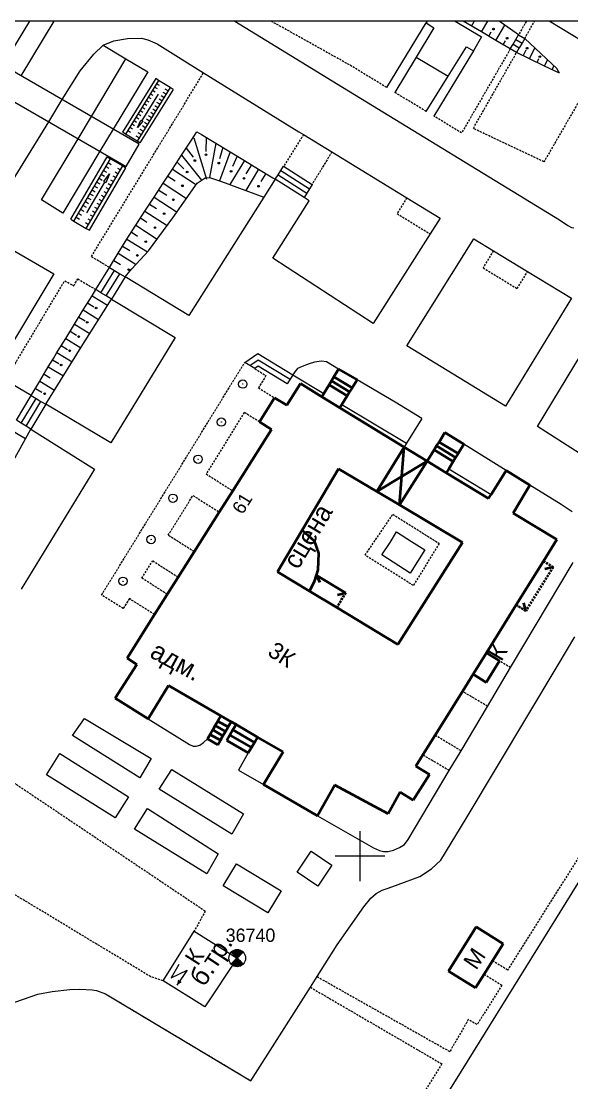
# Model space of a CAD drawing. Extents: x 1000 to 4000, y -5000 to -1000.
# Drawn here: x 2718.8 to 2850.7, y -1254.3 to -1000 of the extents above; entities that cross this region are included whole.
import ezdxf
from ezdxf.enums import TextEntityAlignment as Align

# ---------------------------------------------------------------- set-up
doc = ezdxf.new("R2010")
doc.units = 0
doc.header["$MEASUREMENT"] = 0
doc.linetypes.add('DASHED', pattern=[0.75, 0.5, -0.25])
for name, color, linetype in [('1', 7, 'CONTINUOUS'), ('11', 7, 'CONTINUOUS'), ('13', 7, 'CONTINUOUS'), ('16', 7, 'CONTINUOUS'), ('17', 7, 'CONTINUOUS'), ('2', 7, 'CONTINUOUS'), ('24', 7, 'CONTINUOUS'), ('25', 7, 'CONTINUOUS'), ('37', 7, 'CONTINUOUS'), ('7', 7, 'CONTINUOUS')]:
    doc.layers.add(name, color=color, linetype=linetype)
doc.styles.get("Standard").update_dxf_attribs({"font": 'txt', "height": 0.2})

msp = doc.modelspace()

# ---------------------------------------------------------------- linework, layer by layer
at = {"layer": '1', "color": 253, "linetype": 'Continuous', "lineweight": 0}
for p, q in [((3000, -1000), (2000, -1000)), ((2800, -1206.06), (2800, -1194.02)), ((2805.96, -1200), (2794.04, -1200))]:
    msp.add_line(p, q, dxfattribs=at)
at = {"layer": '11', "color": 253, "linetype": 'Continuous', "lineweight": 0}
for p, q in [((2783.91, -1084.7), (2791.31, -1089.17)), ((2795.66, -1091.79), (2811.09, -1101.12)), ((2821.24, -1107.24), (2831.38, -1113.37)), ((2807.17, -1124.85), (2808.76, -1122.36)), ((2808.76, -1122.36), (2812.34, -1124.65)), ((2805.23, -1127.88), (2807.17, -1124.85)), ((2812.34, -1124.65), (2815.52, -1126.68)), ((2811.99, -1132.21), (2805.23, -1127.88)), ((2815.52, -1126.68), (2811.99, -1132.21))]:
    msp.add_line(p, q, dxfattribs=at)
at = {"layer": '13', "color": 253, "linetype": 'Continuous', "lineweight": 40}
for p, q in [((2793.74, -1085.19), (2794.86, -1083.35)), ((2794.86, -1083.35), (2799.26, -1085.91)), ((2793.16, -1086.14), (2793.74, -1085.19)), ((2793.74, -1085.19), (2798.07, -1087.84)), ((2799.26, -1085.91), (2798.07, -1087.84)), ((2782.41, -1092), (2785.68, -1086.82)), ((2785.68, -1086.82), (2790.82, -1089.96)), ((2791.31, -1089.17), (2792.58, -1087.08)), ((2792.58, -1087.08), (2793.16, -1086.14)), ((2792.58, -1087.08), (2796.92, -1089.73)), ((2793.16, -1086.14), (2797.5, -1088.79)), ((2798.07, -1087.84), (2797.5, -1088.79)), ((2775.93, -1096.01), (2779.5, -1090.21)), ((2779.5, -1090.21), (2782.41, -1092)), ((2790.82, -1089.96), (2791.31, -1089.17)), ((2790.82, -1089.96), (2795.16, -1092.61)), ((2796.92, -1089.73), (2795.66, -1091.79)), ((2797.5, -1088.79), (2796.92, -1089.73)), ((2795.66, -1091.79), (2795.16, -1092.61)), ((2795.16, -1092.61), (2810.53, -1102.02)), ((2778.75, -1097.8), (2775.93, -1096.01)), ((2769.47, -1112.49), (2778.75, -1097.8)), ((2818.93, -1100.81), (2820.3, -1098.56)), ((2820.3, -1098.56), (2824.84, -1101.36)), ((2818.35, -1101.75), (2818.93, -1100.81)), ((2818.93, -1100.81), (2823.48, -1103.59)), ((2810.53, -1102.02), (2804.02, -1112.67)), ((2809.44, -1115.89), (2810.53, -1102.02)), ((2810.53, -1102.02), (2816.1, -1105.42)), ((2816.1, -1105.42), (2817.77, -1102.69)), ((2817.77, -1102.69), (2818.35, -1101.75)), ((2817.77, -1102.69), (2822.32, -1105.48)), ((2818.35, -1101.75), (2822.9, -1104.53)), ((2823.48, -1103.59), (2822.9, -1104.53)), ((2824.84, -1101.36), (2823.48, -1103.59)), ((2804.02, -1112.67), (2816.1, -1105.42)), ((2816.1, -1105.42), (2809.44, -1115.89)), ((2816.1, -1105.42), (2820.65, -1108.2)), ((2822.32, -1105.48), (2821.24, -1107.24)), ((2822.9, -1104.53), (2822.32, -1105.48)), ((2786.09, -1121.95), (2794.85, -1107.22)), ((2794.85, -1107.22), (2804.02, -1112.67)), ((2821.24, -1107.24), (2820.65, -1108.2)), ((2820.65, -1108.2), (2830.74, -1114.37)), ((2834, -1109.28), (2835.01, -1107.63)), ((2835.01, -1107.63), (2840.69, -1111.13)), ((2831.38, -1113.37), (2834, -1109.28)), ((2840.69, -1111.13), (2839.7, -1112.74)), ((2766.25, -1117.6), (2769.47, -1112.49)), ((2804.02, -1112.67), (2809.44, -1115.89)), ((2830.74, -1114.37), (2831.38, -1113.37)), ((2839.7, -1112.74), (2836.66, -1117.88)), ((2809.44, -1115.89), (2824.55, -1124.86)), ((2760.25, -1127.1), (2766.25, -1117.6)), ((2836.66, -1117.88), (2847.14, -1124.16)), ((2780.19, -1131.89), (2786.09, -1121.95)), ((2786.09, -1121.95), (2789, -1124.46)), ((2789, -1124.46), (2790.05, -1127.44)), ((2824.55, -1124.86), (2809.01, -1149.32)), ((2847.14, -1124.16), (2843.92, -1129.35)), ((2756.42, -1133.16), (2760.25, -1127.1)), ((2790.05, -1127.44), (2789.91, -1131.4)), ((2789.91, -1131.4), (2789.49, -1132.72)), ((2843.92, -1129.35), (2837.38, -1139.86)), ((2846.24, -1130.79), (2844.29, -1131.24)), ((2753.8, -1137.31), (2756.42, -1133.16)), ((2787.9, -1136.56), (2780.19, -1131.89)), ((2789.01, -1134.21), (2787.9, -1136.56)), ((2789.49, -1132.72), (2789.01, -1134.21)), ((2789.49, -1132.72), (2796.52, -1136.97)), ((2790.41, -1134.49), (2789.49, -1132.72)), ((2794.39, -1140.48), (2787.9, -1136.56)), ((2750.75, -1142.15), (2753.8, -1137.31)), ((2794.58, -1137.45), (2796.52, -1136.97)), ((2839.7, -1141.3), (2839.25, -1139.35)), ((2809.01, -1149.32), (2794.39, -1140.48)), ((2837.38, -1139.86), (2830.26, -1151.32)), ((2744.15, -1152.6), (2750.75, -1142.15)), ((2830.26, -1151.32), (2827.07, -1156.44)), ((2830.26, -1151.32), (2833.38, -1153.26)), ((2741.34, -1162.19), (2746.49, -1154.13)), ((2746.49, -1154.13), (2744.15, -1152.6)), ((2833.38, -1153.26), (2830.2, -1158.39)), ((2827.07, -1156.44), (2824.52, -1160.55)), ((2830.2, -1158.39), (2827.07, -1156.44)), ((2754.09, -1159.17), (2749.24, -1167.13)), ((2766.62, -1166.42), (2754.09, -1159.17)), ((2749.24, -1167.13), (2741.34, -1162.19)), ((2824.52, -1160.55), (2817.97, -1171.08)), ((2766.62, -1166.42), (2765.9, -1167.67)), ((2769.09, -1167.84), (2766.62, -1166.42)), ((2764.68, -1169.79), (2764.06, -1170.85)), ((2765.29, -1168.73), (2764.68, -1169.79)), ((2764.68, -1169.79), (2767.14, -1171.21)), ((2765.9, -1167.67), (2765.29, -1168.73)), ((2765.29, -1168.73), (2767.75, -1170.15)), ((2765.9, -1167.67), (2768.36, -1169.09)), ((2767.75, -1170.15), (2768.36, -1169.09)), ((2768.36, -1169.09), (2769.09, -1167.84)), ((2769.54, -1169.8), (2768.81, -1171.07)), ((2770.28, -1168.53), (2769.09, -1167.84)), ((2770.28, -1168.53), (2769.54, -1169.8)), ((2769.54, -1169.8), (2774.68, -1172.77)), ((2775.41, -1171.5), (2770.28, -1168.53)), ((2764.06, -1170.85), (2763.45, -1171.91)), ((2763.45, -1171.91), (2765.91, -1173.33)), ((2764.06, -1170.85), (2766.53, -1172.27)), ((2765.91, -1173.33), (2766.53, -1172.27)), ((2766.53, -1172.27), (2767.14, -1171.21)), ((2767.14, -1171.21), (2767.75, -1170.15)), ((2768.81, -1171.07), (2768.08, -1172.34)), ((2768.08, -1172.34), (2773.21, -1175.31)), ((2768.81, -1171.07), (2773.95, -1174.04)), ((2774.68, -1172.77), (2775.41, -1171.5)), ((2781.55, -1175.05), (2775.41, -1171.5)), ((2817.97, -1171.08), (2815.04, -1175.79)), ((2773.21, -1175.31), (2773.95, -1174.04)), ((2773.95, -1174.04), (2774.68, -1172.77)), ((2776.87, -1182.9), (2781.55, -1175.05)), ((2815.04, -1175.79), (2813.35, -1178.51)), ((2813.35, -1178.51), (2816.61, -1180.45)), ((2816.61, -1180.45), (2812.75, -1186.59)), ((2789.81, -1190.35), (2776.87, -1182.9)), ((2793.98, -1183.01), (2789.81, -1190.35)), ((2806.7, -1189.88), (2793.98, -1183.01)), ((2809.64, -1184.73), (2806.7, -1189.88)), ((2812.75, -1186.59), (2809.64, -1184.73)), ((2821.21, -1227.58), (2827.8, -1216.99)), ((2827.8, -1216.99), (2834.28, -1221.02)), ((2834.28, -1221.02), (2831.74, -1225.09)), ((2831.74, -1225.09), (2829.75, -1228.29)), ((2827.68, -1231.61), (2821.21, -1227.58)), ((2829.75, -1228.29), (2827.68, -1231.61))]:
    msp.add_line(p, q, dxfattribs=at)
at = {"layer": '13', "color": 253, "linetype": 'DASHED', "lineweight": 40}
for p, q in [((2846.24, -1130.79), (2839.7, -1141.3)), ((2843.92, -1129.35), (2846.24, -1130.79)), ((2796.52, -1136.97), (2794.39, -1140.48)), ((2839.7, -1141.3), (2837.38, -1139.86))]:
    msp.add_line(p, q, dxfattribs=at)
at = {"layer": '16', "color": 253, "linetype": 'Continuous', "lineweight": 0}
for p, q in [((2752.79, -1229.9), (2760.23, -1218)), ((2760.23, -1218), (2770.55, -1224.46)), ((2770.55, -1224.46), (2762.79, -1236.17)), ((2756.59, -1226.02), (2754.69, -1229.22)), ((2754.69, -1229.22), (2758.52, -1227.38)), ((2758.52, -1227.38), (2756.12, -1230.93)), ((2762.79, -1236.17), (2752.79, -1229.9))]:
    msp.add_line(p, q, dxfattribs=at)
msp.add_solid([(2756.12, -1230.93), (2756.36, -1229.61), (2757.28, -1230.2)], dxfattribs=at)
at = {"layer": '2', "color": 253, "linetype": 'Continuous', "lineweight": 0}
msp.add_circle((2770.55, -1224.46), 2, dxfattribs=at)
msp.add_3dface([(2769.14, -1225.87), (2770.55, -1224.46), (2769.14, -1225.87)], dxfattribs=at)
at = {"layer": '24', "color": 253, "linetype": 'Continuous', "lineweight": 0}
for p, q in [((2720.79, -1000), (2714.37, -1010.55)), ((2718.77, -1013.09), (2726.68, -1000)), ((2769.98, -1000), (2795.78, -1015.81)), ((2806.37, -1015.87), (2815.83, -1000.38)), ((2817.66, -1001.55), (2813.41, -1008.62)), ((2816.06, -1000), (2815.83, -1000.38)), ((2815.83, -1000.38), (2817.66, -1001.55)), ((2822.76, -1000), (2829.12, -1003.75)), ((2855.88, -1006.36), (2845.28, -1000)), ((2741, -1004.71), (2744.25, -1004.13)), ((2744.25, -1004.13), (2747.61, -1004.08)), ((2747.61, -1004.08), (2749.13, -1004.44)), ((2749.13, -1004.44), (2751.38, -1005.44)), ((2829.12, -1003.75), (2827.15, -1007.09)), ((2736.18, -1007.91), (2738.42, -1005.77)), ((2738.42, -1005.77), (2741, -1004.71)), ((2738.42, -1005.77), (2743.87, -1009.01)), ((2751.38, -1005.44), (2762.5, -1012.33)), ((2827.15, -1007.09), (2817.69, -1022.74)), ((2821.12, -1013.16), (2825.51, -1006.11)), ((2825.51, -1006.11), (2827.15, -1007.09)), ((2732.9, -1011.86), (2736.18, -1007.91)), ((2735.6, -1022.82), (2743.87, -1009.01)), ((2743.87, -1009.01), (2749.11, -1012.12)), ((2813.41, -1008.62), (2808.34, -1017.07)), ((2813.41, -1008.62), (2821.12, -1013.16)), ((2728.63, -1018.79), (2732.9, -1011.86)), ((2749.11, -1012.12), (2740.86, -1025.85)), ((2762.5, -1012.33), (2785.32, -1026.46)), ((2815.84, -1021.62), (2821.12, -1013.16)), ((2795.78, -1015.81), (2847.81, -1047.59)), ((2725.38, -1024.08), (2728.63, -1018.79)), ((2622.02, -1192.02), (2725.38, -1024.08)), ((2732.41, -1028.14), (2735.6, -1022.82)), ((2740.86, -1025.85), (2737.66, -1031.17)), ((2785.32, -1026.46), (2786.46, -1027.16)), ((2786.46, -1027.16), (2793.25, -1031.32)), ((2723.64, -1042.8), (2732.41, -1028.14)), ((2737.66, -1031.17), (2728.76, -1045.96)), ((2793.25, -1031.32), (2811.18, -1042.3)), ((2779.67, -1037.86), (2776.97, -1042.12)), ((2776.97, -1042.12), (2758.96, -1070.51)), ((2787.8, -1043.03), (2786.56, -1042.24)), ((2811.18, -1042.3), (2819.18, -1047.2)), ((2728.76, -1045.96), (2723.64, -1042.8)), ((2779.07, -1056.76), (2787.8, -1043.03)), ((2819.18, -1047.2), (2816.79, -1050.96)), ((2847.81, -1047.59), (2849.8, -1048.94)), ((2849.8, -1048.94), (2850.68, -1049.45)), ((2850.68, -1049.45), (2851.22, -1049.52)), ((2816.79, -1050.96), (2803.15, -1072.42)), ((2811.21, -1077.75), (2827.29, -1052.17)), ((2827.29, -1052.17), (2831.94, -1055)), ((2713.85, -1053.08), (2726.59, -1060.53)), ((2831.94, -1055), (2840.12, -1059.98)), ((2803.15, -1072.42), (2779.07, -1056.76)), ((2726.59, -1060.53), (2714.55, -1080.67)), ((2840.12, -1059.98), (2850.64, -1066.38)), ((2758.96, -1070.51), (2743.66, -1061.27)), ((2740.39, -1066.57), (2755.65, -1075.81)), ((2850.64, -1066.38), (2834.82, -1092.21)), ((2842.53, -1097.06), (2858.27, -1071.02)), ((2755.65, -1075.81), (2740.24, -1101.02)), ((2834.82, -1092.21), (2811.21, -1077.75)), ((2785, -1083.22), (2784.36, -1083.98)), ((2786.14, -1082.73), (2785, -1083.22)), ((2787.18, -1082.3), (2786.14, -1082.73)), ((2787.83, -1082.08), (2787.18, -1082.3)), ((2789.09, -1081.69), (2787.83, -1082.08)), ((2790.72, -1081.48), (2789.09, -1081.69)), ((2791.93, -1081.64), (2790.72, -1081.48)), ((2794.86, -1083.35), (2791.93, -1081.64)), ((2784.36, -1083.98), (2783.91, -1084.7)), ((2808.43, -1091.25), (2799.26, -1085.91)), ((2721.18, -1089.68), (2714.97, -1085.99)), ((2740.24, -1101.02), (2724.68, -1091.76)), ((2814.76, -1095.15), (2808.43, -1091.25)), ((2814.76, -1095.15), (2811.09, -1101.12)), ((2721.09, -1097.77), (2736.38, -1107.33)), ((2858.55, -1107.43), (2842.53, -1097.06)), ((2811.09, -1101.12), (2810.53, -1102.02)), ((2835.01, -1107.63), (2824.84, -1101.36)), ((2736.38, -1107.33), (2718.78, -1136.09)), ((2848.22, -1115.77), (2840.69, -1111.13)), ((2850.84, -1117.57), (2848.22, -1115.77)), ((2836.07, -1154.86), (2851.06, -1129.69)), ((2847.45, -1154.2), (2851.48, -1147.52)), ((2825.41, -1190.99), (2847.45, -1154.2)), ((2830.54, -1164.14), (2836.07, -1154.86)), ((2824.2, -1174.79), (2830.54, -1164.14)), ((2731.04, -1171.15), (2733.95, -1167.06)), ((2733.95, -1167.06), (2749.95, -1176.67)), ((2749.24, -1167.13), (2759.11, -1173.32)), ((2747.24, -1181.27), (2731.04, -1171.15)), ((2762.49, -1172.83), (2763.45, -1171.91)), ((2759.11, -1173.32), (2759.99, -1173.7)), ((2759.99, -1173.7), (2760.7, -1173.7)), ((2760.7, -1173.7), (2761.57, -1173.43)), ((2761.57, -1173.43), (2762.49, -1172.83)), ((2821.36, -1179.55), (2824.2, -1174.79)), ((2724.84, -1180.52), (2728.02, -1175.46)), ((2728.02, -1175.46), (2744.46, -1185.82)), ((2749.95, -1176.67), (2747.24, -1181.27)), ((2773.21, -1175.31), (2770.84, -1179.42)), ((2751.84, -1183.96), (2754.91, -1179.26)), ((2754.91, -1179.26), (2772.07, -1189.9)), ((2770.84, -1179.42), (2776.87, -1182.9)), ((2811.52, -1196.08), (2821.36, -1179.55)), ((2741.28, -1190.87), (2724.84, -1180.52)), ((2769.26, -1194.75), (2751.84, -1183.96)), ((2744.46, -1185.82), (2741.28, -1190.87)), ((2745.96, -1193.56), (2749.06, -1188.6)), ((2749.06, -1188.6), (2765.95, -1199.48)), ((2772.07, -1189.9), (2769.26, -1194.75)), ((2862.66, -1189.54), (2822.77, -1253.86)), ((2789.81, -1190.35), (2803.23, -1198.04)), ((2819.32, -1200.96), (2825.41, -1190.99)), ((2763.25, -1204.26), (2745.96, -1193.56)), ((2809.45, -1197.93), (2810.64, -1197.22)), ((2810.64, -1197.22), (2811.52, -1196.08)), ((2765.95, -1199.48), (2763.25, -1204.26)), ((2784.89, -1203.91), (2788.26, -1198.85)), ((2788.26, -1198.85), (2793.23, -1202.16)), ((2803.23, -1198.04), (2804.65, -1198.64)), ((2804.65, -1198.64), (2805.57, -1198.91)), ((2805.57, -1198.91), (2806.72, -1198.91)), ((2806.72, -1198.91), (2807.97, -1198.59)), ((2807.97, -1198.59), (2809.45, -1197.93)), ((2767.19, -1207.15), (2770.37, -1201.9)), ((2770.37, -1201.9), (2781.05, -1208.38)), ((2793.23, -1202.16), (2789.86, -1207.22)), ((2817.11, -1203.11), (2819.32, -1200.96)), ((2789.86, -1207.22), (2784.89, -1203.91)), ((2809.1, -1206.8), (2814.34, -1204.9)), ((2814.34, -1204.9), (2817.11, -1203.11)), ((2777.88, -1213.63), (2767.19, -1207.15)), ((2805.28, -1208.15), (2806.76, -1207.72)), ((2806.76, -1207.72), (2809.1, -1206.8)), ((2781.05, -1208.38), (2777.88, -1213.63)), ((2800.89, -1212.15), (2802.58, -1210.12)), ((2802.58, -1210.12), (2803.87, -1208.95)), ((2803.87, -1208.95), (2805.28, -1208.15)), ((2794.5, -1221.25), (2800.89, -1212.15)), ((2789.69, -1228.9), (2794.5, -1221.25)), ((2788.09, -1231.45), (2789.69, -1228.9)), ((2713.83, -1236.24), (2722.8, -1233.11)), ((2722.8, -1233.11), (2726.24, -1232.49)), ((2726.24, -1232.49), (2730.42, -1232)), ((2730.42, -1232), (2732.82, -1231.88)), ((2732.82, -1231.88), (2735.75, -1232.06)), ((2735.75, -1232.06), (2736.79, -1232.25)), ((2736.79, -1232.25), (2738.99, -1233.03)), ((2738.99, -1233.03), (2773.84, -1253.86)), ((2773.84, -1253.86), (2787, -1233.19)), ((2787, -1233.19), (2788.09, -1231.45)), ((2822.77, -1253.86), (2781.82, -1319.02))]:
    msp.add_line(p, q, dxfattribs=at)
at = {"layer": '24', "color": 253, "linetype": 'DASHED', "lineweight": 0}
for p, q in [((2797.45, -1010.46), (2778.71, -1000)), ((2839.85, -1000), (2837.96, -1003.27)), ((2839.45, -1004.13), (2841.82, -1000)), ((2836, -1006.64), (2824.33, -1026.77)), ((2827.14, -1025.67), (2837.51, -1007.53)), ((2806.37, -1015.87), (2797.45, -1010.46)), ((2857.01, -1011.31), (2844.06, -1033.7)), ((2735.6, -1056.4), (2762.5, -1012.33)), ((2815.84, -1021.62), (2808.34, -1017.07)), ((2824.33, -1026.77), (2817.69, -1022.74)), ((2786.46, -1027.16), (2781.66, -1034.74)), ((2844.06, -1033.7), (2827.14, -1025.67)), ((2793.25, -1031.32), (2788.49, -1039.08)), ((2811.18, -1042.3), (2808.85, -1046.1)), ((2808.85, -1046.1), (2816.79, -1050.96)), ((2831.94, -1055), (2829.47, -1059.08)), ((2739.92, -1059.01), (2735.6, -1056.4)), ((2829.47, -1059.08), (2837.65, -1064.05)), ((2837.65, -1064.05), (2840.12, -1059.98)), ((2714.97, -1085.99), (2729.21, -1062.19)), ((2729.21, -1062.19), (2731.36, -1063.36)), ((2731.36, -1063.36), (2732.36, -1061.71)), ((2732.36, -1061.71), (2736.65, -1064.3)), ((2801.21, -1127.94), (2807.85, -1118.13)), ((2807.85, -1118.13), (2818.94, -1125.1)), ((2818.94, -1125.1), (2812.78, -1135.18)), ((2812.78, -1135.18), (2801.21, -1127.94)), ((2836.07, -1154.86), (2833.38, -1153.26)), ((2830.54, -1164.14), (2824.52, -1160.55)), ((2824.2, -1174.79), (2817.97, -1171.08)), ((2821.36, -1179.55), (2815.04, -1175.79)), ((2865.14, -1180.07), (2835.33, -1227.33)), ((2716.37, -1181.99), (2762.9, -1213.19)), ((2749.81, -1228.92), (2696.29, -1196.63)), ((2762.9, -1213.19), (2760.23, -1218)), ((2835.33, -1227.33), (2831.74, -1225.09)), ((2829.75, -1228.29), (2833.97, -1230.95)), ((2752.79, -1229.9), (2749.81, -1228.92)), ((2789.69, -1228.9), (2821.51, -1246.84)), ((2738.99, -1233.03), (2773.84, -1253.86)), ((2788.09, -1231.45), (2819.62, -1249.81)), ((2833.97, -1230.95), (2828.02, -1240.39)), ((2825.94, -1239.18), (2821.51, -1246.84)), ((2828.02, -1240.39), (2825.94, -1239.18)), ((2819.62, -1249.81), (2807.95, -1268.29))]:
    msp.add_line(p, q, dxfattribs=at)
at = {"layer": '25', "color": 253, "linetype": 'Continuous', "lineweight": 0}
for p, q in [((2683.7, -1000), (2743.93, -1034.8)), ((2747.08, -1029.45), (2696.1, -1000)), ((2836.65, -1005.52), (2837.31, -1004.39)), ((2837.31, -1004.39), (2837.96, -1003.27)), ((2837.31, -1004.39), (2838.81, -1005.26)), ((2837.96, -1003.27), (2839.45, -1004.13)), ((2839.45, -1004.13), (2838.81, -1005.26)), ((2836, -1006.64), (2836.65, -1005.52)), ((2837.51, -1007.53), (2836, -1006.64)), ((2836.65, -1005.52), (2838.16, -1006.39)), ((2838.16, -1006.39), (2837.51, -1007.53)), ((2838.81, -1005.26), (2838.16, -1006.39)), ((2751.02, -1013.74), (2743.06, -1026.58)), ((2751.71, -1014.17), (2743.75, -1027.02)), ((2751.71, -1014.17), (2751.02, -1013.74)), ((2754.5, -1015.9), (2751.71, -1014.17)), ((2754.5, -1015.9), (2746.54, -1028.74)), ((2755.19, -1016.33), (2747.23, -1029.17)), ((2750.92, -1017.01), (2750.22, -1016.58)), ((2751.41, -1016.21), (2750.72, -1015.78)), ((2751.91, -1015.41), (2751.22, -1014.98)), ((2753.5, -1017.5), (2752.81, -1017.07)), ((2754, -1016.7), (2753.3, -1016.27)), ((2755.19, -1016.33), (2754.5, -1015.9)), ((2751.64, -1017.46), (2747.7, -1023.82)), ((2748.93, -1020.22), (2748.23, -1019.79)), ((2749.42, -1019.42), (2748.73, -1018.99)), ((2749.92, -1018.62), (2749.23, -1018.19)), ((2750.42, -1017.81), (2749.72, -1017.38)), ((2752.01, -1019.91), (2751.31, -1019.48)), ((2752.51, -1019.11), (2751.81, -1018.68)), ((2753, -1018.3), (2752.31, -1017.87)), ((2747.43, -1022.63), (2746.74, -1022.2)), ((2747.93, -1021.83), (2747.24, -1021.4)), ((2748.43, -1021.03), (2747.73, -1020.6)), ((2750.52, -1022.32), (2749.82, -1021.89)), ((2751.02, -1021.52), (2750.32, -1021.08)), ((2751.51, -1020.71), (2750.82, -1020.28)), ((2745.94, -1025.04), (2745.25, -1024.61)), ((2746.44, -1024.24), (2745.74, -1023.81)), ((2746.94, -1023.43), (2746.24, -1023)), ((2749.03, -1024.73), (2748.33, -1024.3)), ((2749.52, -1023.92), (2748.83, -1023.49)), ((2750.02, -1023.12), (2749.32, -1022.69)), ((2743.75, -1027.02), (2743.06, -1026.58)), ((2746.54, -1028.74), (2743.75, -1027.02)), ((2744.95, -1026.64), (2744.25, -1026.21)), ((2745.44, -1025.84), (2744.75, -1025.41)), ((2747.53, -1027.14), (2746.84, -1026.7)), ((2748.03, -1026.33), (2747.33, -1025.9)), ((2748.53, -1025.53), (2747.83, -1025.1)), ((2743.93, -1034.8), (2747.08, -1029.45)), ((2747.04, -1027.94), (2746.34, -1027.51)), ((2747.23, -1029.17), (2746.54, -1028.74)), ((2730.69, -1047.46), (2739.42, -1032.51)), ((2739.42, -1032.51), (2740.16, -1032.94)), ((2731.43, -1047.89), (2740.16, -1032.94)), ((2734.39, -1049.62), (2743.12, -1034.67)), ((2735.13, -1050.05), (2743.86, -1035.1)), ((2739.07, -1034.81), (2739.81, -1035.24)), ((2739.61, -1033.88), (2740.35, -1034.31)), ((2740.16, -1032.94), (2743.12, -1034.67)), ((2743.12, -1034.67), (2743.86, -1035.1)), ((2780.99, -1035.78), (2781.66, -1034.74)), ((2781.66, -1034.74), (2788.49, -1039.08)), ((2737.43, -1037.61), (2738.17, -1038.04)), ((2737.98, -1036.68), (2738.72, -1037.11)), ((2738.52, -1035.75), (2739.26, -1036.18)), ((2740.74, -1037.04), (2741.48, -1037.47)), ((2741.29, -1036.11), (2742.03, -1036.54)), ((2741.83, -1035.17), (2742.57, -1035.61)), ((2779.67, -1037.86), (2780.33, -1036.82)), ((2780.33, -1036.82), (2780.99, -1035.78)), ((2780.33, -1036.82), (2787.21, -1041.19)), ((2780.99, -1035.78), (2787.85, -1040.14)), ((2734.52, -1045.93), (2738.84, -1038.53)), ((2736.34, -1039.48), (2737.08, -1039.91)), ((2736.89, -1038.55), (2737.63, -1038.98)), ((2739.11, -1039.84), (2739.85, -1040.28)), ((2739.65, -1038.91), (2740.39, -1039.34)), ((2740.2, -1037.98), (2740.94, -1038.41)), ((2786.56, -1042.24), (2779.67, -1037.86)), ((2787.85, -1040.14), (2787.21, -1041.19)), ((2788.49, -1039.08), (2787.85, -1040.14)), ((2734.71, -1042.28), (2735.45, -1042.72)), ((2735.25, -1041.35), (2735.99, -1041.78)), ((2735.8, -1040.42), (2736.54, -1040.85)), ((2737.47, -1042.65), (2738.21, -1043.08)), ((2738.02, -1041.71), (2738.76, -1042.14)), ((2738.56, -1040.78), (2739.3, -1041.21)), ((2787.21, -1041.19), (2786.56, -1042.24)), ((2733.07, -1045.09), (2733.81, -1045.52)), ((2733.62, -1044.15), (2734.36, -1044.58)), ((2734.16, -1043.22), (2734.9, -1043.65)), ((2736.38, -1044.51), (2737.12, -1044.95)), ((2736.93, -1043.58), (2737.67, -1044.01)), ((2730.69, -1047.46), (2731.43, -1047.89)), ((2731.98, -1046.95), (2732.72, -1047.39)), ((2732.52, -1046.02), (2733.26, -1046.45)), ((2734.74, -1047.32), (2735.49, -1047.75)), ((2735.29, -1046.38), (2736.03, -1046.81)), ((2735.84, -1045.45), (2736.58, -1045.88)), ((2731.43, -1047.89), (2734.39, -1049.62)), ((2734.2, -1048.25), (2734.94, -1048.68)), ((2734.39, -1049.62), (2735.13, -1050.05)), ((2736.65, -1064.3), (2739.92, -1059.01)), ((2737.9, -1065.06), (2741.16, -1059.76)), ((2739.14, -1065.81), (2742.41, -1060.51)), ((2739.92, -1059.01), (2741.16, -1059.76)), ((2741.16, -1059.76), (2742.41, -1060.51)), ((2742.41, -1060.51), (2743.66, -1061.27)), ((2743.66, -1061.27), (2740.39, -1066.57)), ((2737.9, -1065.06), (2736.65, -1064.3)), ((2739.14, -1065.81), (2737.9, -1065.06)), ((2740.39, -1066.57), (2739.14, -1065.81)), ((2772.34, -1081.76), (2775.51, -1079.62)), ((2775.51, -1079.62), (2783.91, -1084.7)), ((2773.55, -1082.5), (2772.34, -1081.76)), ((2773.55, -1082.5), (2775.55, -1081.15)), ((2774.75, -1083.24), (2773.55, -1082.5)), ((2775.59, -1082.68), (2774.75, -1083.24)), ((2775.55, -1081.15), (2783.23, -1085.79)), ((2782.55, -1086.88), (2775.59, -1082.68)), ((2783.23, -1085.79), (2782.55, -1086.88)), ((2783.91, -1084.7), (2783.23, -1085.79)), ((2717.64, -1095.61), (2721.18, -1089.68)), ((2718.79, -1096.33), (2722.34, -1090.38)), ((2721.18, -1089.68), (2722.34, -1090.38)), ((2722.34, -1090.38), (2723.51, -1091.07)), ((2719.94, -1097.05), (2723.51, -1091.07)), ((2724.68, -1091.76), (2721.09, -1097.77)), ((2723.51, -1091.07), (2724.68, -1091.76)), ((2718.79, -1096.33), (2717.64, -1095.61)), ((2719.94, -1097.05), (2718.79, -1096.33)), ((2721.09, -1097.77), (2719.94, -1097.05))]:
    msp.add_line(p, q, dxfattribs=at)
for points in [[(2747.45, -1023.67), (2747.95, -1023.98), (2746.67, -1025.49), (2747.45, -1023.67)], [(2739.1, -1038.68), (2738.58, -1038.38), (2739.97, -1036.59), (2739.1, -1038.68)]]:
    msp.add_3dface(points, dxfattribs=at)
at = {"layer": '37', "color": 253, "linetype": 'Continuous', "lineweight": 0}
for p, q in [((2825.66, -1000.55), (2824.73, -1000)), ((2829.11, -1002.58), (2825.66, -1000.55)), ((2826.73, -1001.18), (2827.36, -1000.1)), ((2827.36, -1000.1), (2827.42, -1000)), ((2829.11, -1002.58), (2830.63, -1000)), ((2832.55, -1004.61), (2834.71, -1000.96)), ((2837.96, -1003.27), (2833.36, -1000)), ((2832.55, -1004.61), (2829.11, -1002.58)), ((2830.83, -1003.6), (2831.44, -1002.56)), ((2847.12, -1011.31), (2839.45, -1004.13)), ((2836, -1006.64), (2832.55, -1004.61)), ((2834.28, -1005.63), (2834.84, -1004.67)), ((2839.11, -1008.29), (2839.78, -1006.89)), ((2840.6, -1009.01), (2841.86, -1006.39)), ((2840.6, -1009.01), (2837.51, -1007.53)), ((2844.2, -1010.74), (2840.6, -1009.01)), ((2842.4, -1009.88), (2842.84, -1008.96)), ((2844.2, -1010.74), (2844.92, -1009.25)), ((2847.81, -1012.48), (2844.2, -1010.74)), ((2846.01, -1011.61), (2846.45, -1010.68)), ((2847.81, -1012.48), (2847.12, -1011.31)), ((2759.42, -1028.75), (2760.91, -1026.47)), ((2760.91, -1026.47), (2762, -1027.12)), ((2762, -1027.12), (2765.42, -1029.2)), ((2757.22, -1032.09), (2759.42, -1028.75)), ((2760.16, -1027.91), (2763.23, -1037.82)), ((2763.09, -1027.79), (2763.03, -1031.21)), ((2765.42, -1029.2), (2763.87, -1037.44)), ((2765.42, -1029.2), (2768.84, -1031.28)), ((2755.03, -1035.44), (2757.22, -1032.09)), ((2757.22, -1032.09), (2762.03, -1038.08)), ((2758.32, -1030.42), (2759.96, -1032.57)), ((2767.13, -1030.24), (2766.3, -1032.96)), ((2768.84, -1031.28), (2766.3, -1038.21)), ((2768.84, -1031.28), (2772.26, -1033.36)), ((2770.55, -1032.32), (2769.44, -1034.84)), ((2756.13, -1033.77), (2757.75, -1035.36)), ((2772.26, -1033.36), (2768.76, -1039.11)), ((2772.26, -1033.36), (2775.68, -1035.43)), ((2773.97, -1034.39), (2772.64, -1036.58)), ((2752.84, -1038.78), (2755.03, -1035.44)), ((2753.93, -1037.11), (2755.7, -1038.27)), ((2755.03, -1035.44), (2760.56, -1039.06)), ((2760.99, -1038.77), (2762.89, -1037.49)), ((2762.89, -1037.49), (2763.89, -1037.44)), ((2763.89, -1037.44), (2766.78, -1038.39)), ((2775.68, -1035.43), (2772.59, -1040.52)), ((2775.68, -1035.43), (2779.09, -1037.51)), ((2777.39, -1036.47), (2776.23, -1038.37)), ((2779.09, -1037.51), (2779.67, -1037.86)), ((2750.64, -1042.13), (2752.84, -1038.78)), ((2752.84, -1038.78), (2758.42, -1042.45)), ((2755.15, -1047.13), (2760.99, -1038.77)), ((2766.78, -1038.39), (2776.97, -1042.12)), ((2748.45, -1045.47), (2750.64, -1042.13)), ((2750.64, -1042.13), (2756.13, -1045.73)), ((2751.74, -1040.45), (2753.65, -1041.71)), ((2749.55, -1043.8), (2751.17, -1044.87)), ((2746.25, -1048.82), (2748.45, -1045.47)), ((2747.35, -1047.14), (2748.89, -1048.15)), ((2748.45, -1045.47), (2753.78, -1048.97)), ((2749.27, -1055.01), (2755.15, -1047.13)), ((2744.12, -1052.2), (2745.35, -1050.19)), ((2745.35, -1050.19), (2746.25, -1048.82)), ((2746.25, -1048.82), (2751.38, -1052.18)), ((2742.02, -1055.6), (2744.12, -1052.2)), ((2744.12, -1052.2), (2749.06, -1055.24)), ((2745.16, -1050.49), (2746.65, -1051.47)), ((2743.07, -1053.9), (2744.78, -1054.95)), ((2745.32, -1059.34), (2749.27, -1055.01)), ((2739.92, -1059.01), (2742.02, -1055.6)), ((2740.97, -1057.3), (2742.55, -1058.28)), ((2742.02, -1055.6), (2746.31, -1058.25)), ((2743.66, -1061.27), (2745.32, -1059.34)), ((2735.75, -1065.77), (2736.65, -1064.3)), ((2733.15, -1078.11), (2740.39, -1066.57)), ((2733.65, -1069.18), (2735.75, -1065.77)), ((2734.7, -1067.47), (2736.2, -1068.4)), ((2735.75, -1065.77), (2739.45, -1068.06)), ((2731.55, -1072.58), (2733.65, -1069.18)), ((2733.65, -1069.18), (2737.33, -1071.44)), ((2729.45, -1075.99), (2731.55, -1072.58)), ((2731.55, -1072.58), (2735.2, -1074.83)), ((2732.6, -1070.88), (2734.1, -1071.81)), ((2730.5, -1074.28), (2732, -1075.21)), ((2724.68, -1091.76), (2733.15, -1078.11)), ((2727.35, -1079.39), (2729.45, -1075.99)), ((2728.4, -1077.69), (2729.9, -1078.61)), ((2729.45, -1075.99), (2733.08, -1078.22)), ((2725.28, -1082.81), (2726.49, -1080.79)), ((2726.49, -1080.79), (2727.35, -1079.39)), ((2727.35, -1079.39), (2730.97, -1081.62)), ((2723.23, -1086.25), (2725.28, -1082.81)), ((2725.28, -1082.81), (2728.89, -1084.97)), ((2726.3, -1081.09), (2727.8, -1082.02)), ((2724.26, -1084.53), (2725.76, -1085.43)), ((2721.18, -1089.68), (2723.23, -1086.25)), ((2722.2, -1087.97), (2723.72, -1088.87)), ((2723.23, -1086.25), (2726.78, -1088.37)), ((2708.9, -1119.64), (2721.09, -1097.77)), ((2716.28, -1097.88), (2719.84, -1100.01))]:
    msp.add_line(p, q, dxfattribs=at)
for centre in [(2831.96, -1001.88), (2835.24, -1004.06), (2840.02, -1006.46), (2843.09, -1008.48), (2763.06, -1031.99), (2760.41, -1033.38), (2766.14, -1034), (2758.55, -1036.14), (2769.09, -1035.95), (2772.18, -1037.64), (2757.42, -1039.42), (2775.66, -1039.52), (2755.23, -1042.77), (2753.04, -1046.11), (2750.84, -1049.45), (2748.65, -1052.8), (2746.62, -1056.11), (2744.52, -1059.52), (2736.74, -1068.72), (2734.61, -1072.15), (2732.54, -1075.55), (2730.39, -1078.96), (2728.34, -1082.36), (2724.42, -1089.25)]:
    msp.add_circle(centre, 0.2, dxfattribs=at)
at = {"layer": '7', "color": 253, "linetype": 'DASHED', "lineweight": 0}
for p, q in [((2738.05, -1137.47), (2772.34, -1081.76)), ((2774.75, -1083.24), (2777.45, -1084.9)), ((2777.45, -1084.9), (2775.64, -1087.84)), ((2775.64, -1087.84), (2779.5, -1090.21)), ((2772.23, -1093.73), (2763.11, -1108.47)), ((2775.93, -1096.01), (2772.23, -1093.73)), ((2763.11, -1108.47), (2769.47, -1112.49)), ((2754.02, -1123.17), (2759.94, -1113.61)), ((2759.94, -1113.61), (2766.25, -1117.6)), ((2760.25, -1127.1), (2754.02, -1123.17)), ((2747.68, -1133.44), (2750.3, -1129.29)), ((2750.3, -1129.29), (2756.42, -1133.16)), ((2753.8, -1137.31), (2747.68, -1133.44)), ((2743.21, -1140.73), (2738.05, -1137.47)), ((2744.72, -1138.34), (2743.21, -1140.73)), ((2750.75, -1142.15), (2744.72, -1138.34))]:
    msp.add_line(p, q, dxfattribs=at)
at = {"layer": '7', "color": 253, "linetype": 'Continuous', "lineweight": 0}
for centre, radius in [((2771.89, -1086.93), 1), ((2771.89, -1086.93), 0.041), ((2766.74, -1096.04), 1), ((2766.74, -1096.04), 0.041), ((2761.19, -1104.95), 1), ((2761.19, -1104.95), 0.041), ((2755.15, -1114.27), 1), ((2755.15, -1114.27), 0.041), ((2749.9, -1124.17), 1), ((2749.9, -1124.17), 0.041), ((2743.17, -1134.17), 1), ((2743.17, -1134.17), 0.041)]:
    msp.add_circle(centre, radius, dxfattribs=at)

# ---------------------------------------------------------------- texts
at = {"layer": '17', "color": 253, "linetype": 'Continuous', "lineweight": 0}
for s, height, rotation, p in [('61', 3.2, 58.5285, (2771.74, -1115.5)), ('сцена', 4.5, 59.1139, (2787.98, -1123.7)), ('адм.', 4.5, 331.4852, (2755.66, -1153.83)), ('3К', 4, 327.1058, (2781.23, -1151.74)), ('К', 4, 59.5066, (2832.94, -1151.19)), ('К', 4, 57.5398, (2760.28, -1224.12)), ('б.тр.', 4.5, 56.59, (2764.7, -1225.24)), ('М', 4, 55.7766, (2827.41, -1224.56))]:
    msp.add_text(s, height=height, rotation=rotation, dxfattribs=at).set_placement(p, align=Align.MIDDLE)
at = {"layer": '2', "color": 253, "linetype": 'Continuous', "lineweight": 0}
msp.add_text('36740', height=3.2, dxfattribs=at).set_placement((2773.74, -1218.98), align=Align.MIDDLE)

# ---------------------------------------------------------------- meshes
mesh = msp.add_polyface(dxfattribs=at)
corners = [(2771.96, -1223.05), (2771.68, -1222.81), (2770.84, -1224.17), (2771.6, -1222.77), (2770.55, -1224.46), (2771.34, -1222.62), (2770.34, -1224.25), (2770.96, -1222.5), (2770.05, -1223.96), (2770.55, -1222.46), (2769.78, -1223.69), (2770.14, -1222.5), (2769.55, -1223.46), (2769.76, -1222.62), (2769.36, -1223.27), (2769.42, -1222.81), (2769.22, -1223.13), (2769.14, -1223.05), (2769.14, -1223.05)]
mesh.append_faces([[corners[k] for k in face] for face in [(0, 0, 1, 2), (2, 1, 3, 4), (4, 3, 5, 6), (6, 5, 7, 8), (8, 7, 9, 10), (10, 9, 11, 12), (12, 11, 13, 14), (14, 13, 15, 16), (16, 15, 18, 17)]], dxfattribs={"vtx0": -1, "vtx2": -1, "color": 253})
mesh = msp.add_polyface(dxfattribs=at)
corners = [(2771.96, -1225.87), (2771.68, -1226.11), (2771.88, -1225.79), (2771.34, -1226.3), (2771.74, -1225.65), (2770.96, -1226.42), (2771.55, -1225.46), (2770.55, -1226.46), (2771.32, -1225.23), (2770.14, -1226.42), (2771.05, -1224.96), (2769.76, -1226.3), (2770.76, -1224.67), (2769.5, -1226.15), (2770.55, -1224.46), (2769.42, -1226.11), (2770.26, -1224.75), (2769.14, -1225.87), (2769.14, -1225.87)]
mesh.append_faces([[corners[k] for k in face] for face in [(0, 0, 2, 1), (1, 2, 4, 3), (3, 4, 6, 5), (5, 6, 8, 7), (7, 8, 10, 9), (9, 10, 12, 11), (11, 12, 14, 13), (13, 14, 16, 15), (15, 16, 18, 17)]], dxfattribs={"vtx0": -1, "vtx2": -1, "color": 253})

doc.saveas('drawing.dxf')
